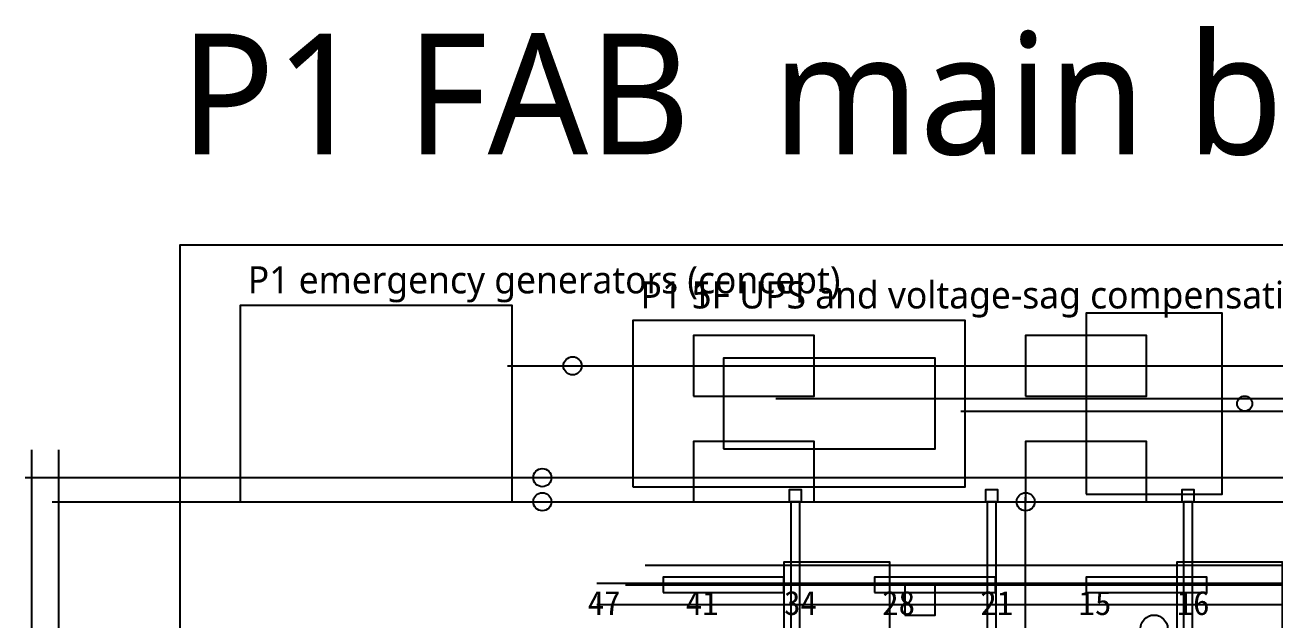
# Model space of a CAD drawing. Header units: metres. Extents: x -1640 to 1560, y -268 to 2338.
# Drawn here: x -508.2 to -425.5, y 2117.2 to 2156.6 of the extents above; entities that cross this region are included whole.
import ezdxf

# ---------------------------------------------------------------- set-up
doc = ezdxf.new("R2010")
doc.units = ezdxf.units.M
for name, color, linetype in [('1F_EHS_EXIT_DOOR_CONCEPT', 3, 'Continuous'), ('1F_EHS_EXTINGUISHER_HYDRANT_CABINET_CONCEPT', 1, 'Continuous'), ('1F_ELEC', 6, 'Continuous'), ('1F_SUPPORT', 4, 'Continuous'), ('2F_EHS_EXIT_DOOR_CONCEPT', 3, 'Continuous'), ('2F_EHS_EXTINGUISHER_HYDRANT_CABINET_CONCEPT', 1, 'Continuous'), ('2F_SUPPORT', 4, 'Continuous'), ('3F_EHS_EGRESS_DIST_M', 2, 'Continuous'), ('3F_EHS_EXIT_DOOR_CONCEPT', 3, 'Continuous'), ('3F_EHS_EXTINGUISHER_HYDRANT_CABINET_CONCEPT', 1, 'Continuous'), ('3F_SUPPORT', 4, 'Continuous'), ('4F_DCC', 3, 'Continuous'), ('4F_MAU', 2, 'Continuous'), ('4F_SUPPORT', 4, 'Continuous'), ('5F_EHS_EXIT_DOOR_CONCEPT', 3, 'Continuous'), ('5F_EHS_EXTINGUISHER_HYDRANT_CABINET_CONCEPT', 1, 'Continuous'), ('5F_ELEC', 6, 'Continuous'), ('5F_SUPPORT', 4, 'Continuous'), ('6F_EHS_EXIT_DOOR_CONCEPT', 3, 'Continuous'), ('6F_EHS_EXTINGUISHER_HYDRANT_CABINET_CONCEPT', 1, 'Continuous'), ('6F_SUPPORT', 4, 'Continuous'), ('7F_EHS_EGRESS_DIST_M', 2, 'Continuous'), ('7F_EHS_EXIT_DOOR_CONCEPT', 3, 'Continuous'), ('7F_EHS_EXTINGUISHER_HYDRANT_CABINET_CONCEPT', 1, 'Continuous'), ('7F_SUPPORT', 4, 'Continuous'), ('8F_DCC', 3, 'Continuous'), ('8F_MAU', 2, 'Continuous'), ('8F_SUPPORT', 4, 'Continuous'), ('EHS_TREATED_EXHAUST', 30, 'Continuous'), ('OUTLINE', 7, 'Continuous'), ('RF_RSC', 4, 'Continuous'), ('RF_STACK', 2, 'Continuous'), ('TEXT', 7, 'Continuous'), ('UTIL_CHW.R_CONCEPT', 2, 'Continuous'), ('UTIL_CHW.S_CONCEPT', 1, 'Continuous'), ('UTIL_ELEC.EMERG_CONCEPT', 4, 'Continuous'), ('UTIL_ELEC.EMERG_RISER', 4, 'Continuous'), ('UTIL_ELEC.LV_CONCEPT', 2, 'Continuous'), ('UTIL_ELEC.LV_RISER', 2, 'Continuous'), ('UTIL_ELEC.MV_CONCEPT', 1, 'Continuous'), ('UTIL_ELEC.MV_RISER', 1, 'Continuous'), ('UTIL_ELEC.UPS_CONCEPT', 3, 'Continuous'), ('UTIL_EXH.HEAT_CONCEPT', 1, 'Continuous'), ('UTIL_EXH.VOC_CONCEPT', 6, 'Continuous'), ('UTIL_PLANT', 2, 'Continuous'), ('UTIL_TEXT', 7, 'Continuous')]:
    doc.layers.add(name, color=color, linetype=linetype)
doc.styles.add('KO', font='malgun.ttf')

msp = doc.modelspace()

# ---------------------------------------------------------------- linework, layer by layer
at = {"layer": '1F_EHS_EXIT_DOOR_CONCEPT'}
msp.add_circle((-433.5, 2116.6), 0.9, dxfattribs=at)
at = {"layer": '1F_EHS_EXTINGUISHER_HYDRANT_CABINET_CONCEPT'}
msp.add_circle((-427.5, 2131.5), 0.5, dxfattribs=at)
at = {"layer": '1F_ELEC'}
for points in [[(-464, 2132), (-456, 2132), (-456, 2136), (-464, 2136)], [(-442, 2132), (-434, 2132), (-434, 2136), (-442, 2136)], [(-464, 2125), (-456, 2125), (-456, 2129), (-464, 2129)], [(-442, 2125), (-434, 2125), (-434, 2129), (-442, 2129)]]:
    msp.add_lwpolyline(points, close=True, dxfattribs=at)
at = {"layer": '1F_SUPPORT'}
msp.add_lwpolyline([(-438, 2125.5), (-429, 2125.5), (-429, 2137.5), (-438, 2137.5)], close=True, dxfattribs=at)
at = {"layer": '2F_EHS_EXIT_DOOR_CONCEPT'}
msp.add_circle((-433.5, 2116.6), 0.9, dxfattribs=at)
at = {"layer": '2F_EHS_EXTINGUISHER_HYDRANT_CABINET_CONCEPT'}
msp.add_circle((-427.5, 2131.5), 0.5, dxfattribs=at)
at = {"layer": '2F_SUPPORT'}
msp.add_lwpolyline([(-438, 2125.5), (-429, 2125.5), (-429, 2137.5), (-438, 2137.5)], close=True, dxfattribs=at)
at = {"layer": '3F_EHS_EXIT_DOOR_CONCEPT'}
msp.add_circle((-433.5, 2116.6), 0.9, dxfattribs=at)
at = {"layer": '3F_EHS_EXTINGUISHER_HYDRANT_CABINET_CONCEPT'}
msp.add_circle((-427.5, 2131.5), 0.5, dxfattribs=at)
at = {"layer": '3F_SUPPORT'}
msp.add_lwpolyline([(-438, 2125.5), (-429, 2125.5), (-429, 2137.5), (-438, 2137.5)], close=True, dxfattribs=at)
at = {"layer": '4F_DCC'}
for points in [[(-466, 2119), (-458, 2119), (-458, 2120), (-466, 2120)], [(-452, 2119), (-444, 2119), (-444, 2120), (-452, 2120)], [(-438, 2119), (-430, 2119), (-430, 2120), (-438, 2120)]]:
    msp.add_lwpolyline(points, close=True, dxfattribs=at)
at = {"layer": '4F_MAU'}
msp.add_lwpolyline([(-462, 2128.5), (-448, 2128.5), (-448, 2134.5), (-462, 2134.5)], close=True, dxfattribs=at)
at = {"layer": '4F_SUPPORT'}
msp.add_lwpolyline([(-438, 2125.5), (-429, 2125.5), (-429, 2137.5), (-438, 2137.5)], close=True, dxfattribs=at)
at = {"layer": '5F_EHS_EXIT_DOOR_CONCEPT'}
msp.add_circle((-433.5, 2116.6), 0.9, dxfattribs=at)
at = {"layer": '5F_EHS_EXTINGUISHER_HYDRANT_CABINET_CONCEPT'}
msp.add_circle((-427.5, 2131.5), 0.5, dxfattribs=at)
at = {"layer": '5F_ELEC'}
for points in [[(-464, 2132), (-456, 2132), (-456, 2136), (-464, 2136)], [(-442, 2132), (-434, 2132), (-434, 2136), (-442, 2136)], [(-464, 2125), (-456, 2125), (-456, 2129), (-464, 2129)], [(-442, 2125), (-434, 2125), (-434, 2129), (-442, 2129)]]:
    msp.add_lwpolyline(points, close=True, dxfattribs=at)
at = {"layer": '5F_SUPPORT'}
msp.add_lwpolyline([(-438, 2125.5), (-429, 2125.5), (-429, 2137.5), (-438, 2137.5)], close=True, dxfattribs=at)
at = {"layer": '6F_EHS_EXIT_DOOR_CONCEPT'}
msp.add_circle((-433.5, 2116.6), 0.9, dxfattribs=at)
at = {"layer": '6F_EHS_EXTINGUISHER_HYDRANT_CABINET_CONCEPT'}
msp.add_circle((-427.5, 2131.5), 0.5, dxfattribs=at)
at = {"layer": '6F_SUPPORT'}
msp.add_lwpolyline([(-438, 2125.5), (-429, 2125.5), (-429, 2137.5), (-438, 2137.5)], close=True, dxfattribs=at)
at = {"layer": '7F_EHS_EXIT_DOOR_CONCEPT'}
msp.add_circle((-433.5, 2116.6), 0.9, dxfattribs=at)
at = {"layer": '7F_EHS_EXTINGUISHER_HYDRANT_CABINET_CONCEPT'}
msp.add_circle((-427.5, 2131.5), 0.5, dxfattribs=at)
at = {"layer": '7F_SUPPORT'}
msp.add_lwpolyline([(-438, 2125.5), (-429, 2125.5), (-429, 2137.5), (-438, 2137.5)], close=True, dxfattribs=at)
at = {"layer": '8F_DCC'}
for points in [[(-466, 2119), (-458, 2119), (-458, 2120), (-466, 2120)], [(-452, 2119), (-444, 2119), (-444, 2120), (-452, 2120)], [(-438, 2119), (-430, 2119), (-430, 2120), (-438, 2120)]]:
    msp.add_lwpolyline(points, close=True, dxfattribs=at)
at = {"layer": '8F_MAU'}
msp.add_lwpolyline([(-462, 2128.5), (-448, 2128.5), (-448, 2134.5), (-462, 2134.5)], close=True, dxfattribs=at)
at = {"layer": '8F_SUPPORT'}
msp.add_lwpolyline([(-438, 2125.5), (-429, 2125.5), (-429, 2137.5), (-438, 2137.5)], close=True, dxfattribs=at)
at = {"layer": 'EHS_TREATED_EXHAUST'}
for points in [[(-457.65, 2125), (-456.85, 2125), (-456.85, 2125.8), (-457.65, 2125.8)], [(-457.65, 2125), (-456.85, 2125), (-456.85, 2125.8), (-457.65, 2125.8)], [(-444.65, 2125), (-443.85, 2125), (-443.85, 2125.8), (-444.65, 2125.8)], [(-444.65, 2125), (-443.85, 2125), (-443.85, 2125.8), (-444.65, 2125.8)], [(-431.65, 2125), (-430.85, 2125), (-430.85, 2125.8), (-431.65, 2125.8)], [(-431.65, 2125), (-430.85, 2125), (-430.85, 2125.8), (-431.65, 2125.8)], [(-457.55, 1970), (-456.95, 1970), (-456.95, 2125), (-457.55, 2125)], [(-457.55, 1970), (-456.95, 1970), (-456.95, 2125), (-457.55, 2125)], [(-444.55, 1970), (-443.95, 1970), (-443.95, 2125), (-444.55, 2125)], [(-444.55, 1970), (-443.95, 1970), (-443.95, 2125), (-444.55, 2125)], [(-431.55, 1970), (-430.95, 1970), (-430.95, 2125), (-431.55, 2125)], [(-431.55, 1970), (-430.95, 1970), (-430.95, 2125), (-431.55, 2125)]]:
    msp.add_lwpolyline(points, close=True, dxfattribs=at)
at = {"layer": 'OUTLINE'}
msp.add_lwpolyline([(-498, 1941), (51, 1941), (51, 2142), (-498, 2142)], close=True, dxfattribs=at)
at = {"layer": 'RF_RSC'}
for points in [[(-458, 2116), (-451, 2116), (-451, 2121), (-458, 2121)], [(-432, 2116), (-425, 2116), (-425, 2121), (-432, 2121)]]:
    msp.add_lwpolyline(points, close=True, dxfattribs=at)
at = {"layer": 'RF_STACK'}
msp.add_lwpolyline([(-450, 2117.5), (-448, 2117.5), (-448, 2119.5), (-450, 2119.5)], close=True, dxfattribs=at)
at = {"layer": 'UTIL_CHW.R_CONCEPT'}
msp.add_line((-467.2, 2120.8), (-1.2, 2120.8), dxfattribs=at)
msp.add_line((-467.2, 2120.8), (-1.2, 2120.8), dxfattribs=at)
at = {"layer": 'UTIL_CHW.S_CONCEPT'}
msp.add_line((-468.5, 2119.5), (-2.5, 2119.5), dxfattribs=at)
msp.add_line((-468.5, 2119.5), (-2.5, 2119.5), dxfattribs=at)
at = {"layer": 'UTIL_ELEC.EMERG_CONCEPT'}
for p in [(-476.3, 2134), (-472.3, 2134)]:
    msp.add_line(p, (-4.7, 2134), dxfattribs=at)
at = {"layer": 'UTIL_ELEC.EMERG_RISER'}
msp.add_circle((-472, 2134), 0.6, dxfattribs=at)
at = {"layer": 'UTIL_ELEC.LV_CONCEPT'}
msp.add_line((-442, 1971.7), (-442, 2125.3), dxfattribs=at)
msp.add_line((-442, 1971.7), (-442, 2125.3), dxfattribs=at)
at = {"layer": 'UTIL_ELEC.LV_RISER'}
msp.add_circle((-442, 2125), 0.6, dxfattribs=at)
msp.add_circle((-442, 2125), 0.6, dxfattribs=at)
at = {"layer": 'UTIL_ELEC.MV_CONCEPT'}
for p, q in [((-507.8, 1930.35), (-507.8, 2128.45)), ((-506, 1928.55), (-506, 2128.45)), ((-508.25, 2126.6), (-473.55, 2126.6)), ((-474.4, 2126.6), (-4.6, 2126.6)), ((-474.4, 2126.6), (-4.6, 2126.6)), ((-506.45, 2125), (-473.55, 2125)), ((-474.4, 2125), (-4.6, 2125)), ((-474.4, 2125), (-4.6, 2125))]:
    msp.add_line(p, q, dxfattribs=at)
at = {"layer": 'UTIL_ELEC.MV_RISER'}
for centre in [(-474, 2126.6), (-474, 2125)]:
    msp.add_circle(centre, 0.6, dxfattribs=at)
at = {"layer": 'UTIL_ELEC.UPS_CONCEPT'}
msp.add_line((-446.3, 2131), (-4.7, 2131), dxfattribs=at)
msp.add_line((-446.3, 2131), (-4.7, 2131), dxfattribs=at)
at = {"layer": 'UTIL_EXH.HEAT_CONCEPT'}
for p, q in [((-458.55, 2131.84), (6.55, 2131.84)), ((-470.4, 2119.6), (-0.6, 2119.6)), ((-470.4, 2119.6), (-0.6, 2119.6))]:
    msp.add_line(p, q, dxfattribs=at)
at = {"layer": 'UTIL_EXH.VOC_CONCEPT'}
for p, q in [((-458.55, 2134), (6.55, 2134)), ((-470.4, 2118.2), (-0.6, 2118.2)), ((-470.4, 2118.2), (-0.6, 2118.2))]:
    msp.add_line(p, q, dxfattribs=at)
at = {"layer": 'UTIL_PLANT'}
for points in [[(-494, 2125), (-476, 2125), (-476, 2138), (-494, 2138)], [(-468, 2126), (-446, 2126), (-446, 2137), (-468, 2137)], [(-468, 2126), (-446, 2126), (-446, 2137), (-468, 2137)]]:
    msp.add_lwpolyline(points, close=True, dxfattribs=at)

# ---------------------------------------------------------------- texts
at = {"layer": '3F_EHS_EGRESS_DIST_M'}
for s, p in [('47', (-471, 2117.5)), ('41', (-464.5, 2117.5)), ('34', (-458, 2117.5)), ('28', (-451.5, 2117.5)), ('21', (-445, 2117.5)), ('15', (-438.5, 2117.5)), ('16', (-432, 2117.5))]:
    msp.add_text(s, height=1.6, dxfattribs=at).set_placement(p)
at = {"layer": '7F_EHS_EGRESS_DIST_M'}
for s, p in [('47', (-471, 2117.5)), ('41', (-464.5, 2117.5)), ('34', (-458, 2117.5)), ('28', (-451.5, 2117.5)), ('21', (-445, 2117.5)), ('15', (-438.5, 2117.5)), ('16', (-432, 2117.5))]:
    msp.add_text(s, height=1.6, dxfattribs=at).set_placement(p)
at = {"layer": 'TEXT', "style": 'KO'}
msp.add_text('P1 FAB  main body 519 m (incl. end block 549 m) x 201 m  [measured from satellite imagery]', height=8, dxfattribs=at).set_placement((-498, 2148))
at = {"layer": 'UTIL_TEXT', "style": 'KO'}
for s, p in [('P1 emergency generators (concept)', (-493.5, 2138.8)), ('P1 1F UPS and voltage-sag compensation equipment (concept)', (-467.5, 2137.8)), ('P1 5F UPS and voltage-sag compensation equipment (concept)', (-467.5, 2137.8))]:
    msp.add_text(s, height=1.8, dxfattribs=at).set_placement(p)

doc.saveas('drawing.dxf')
